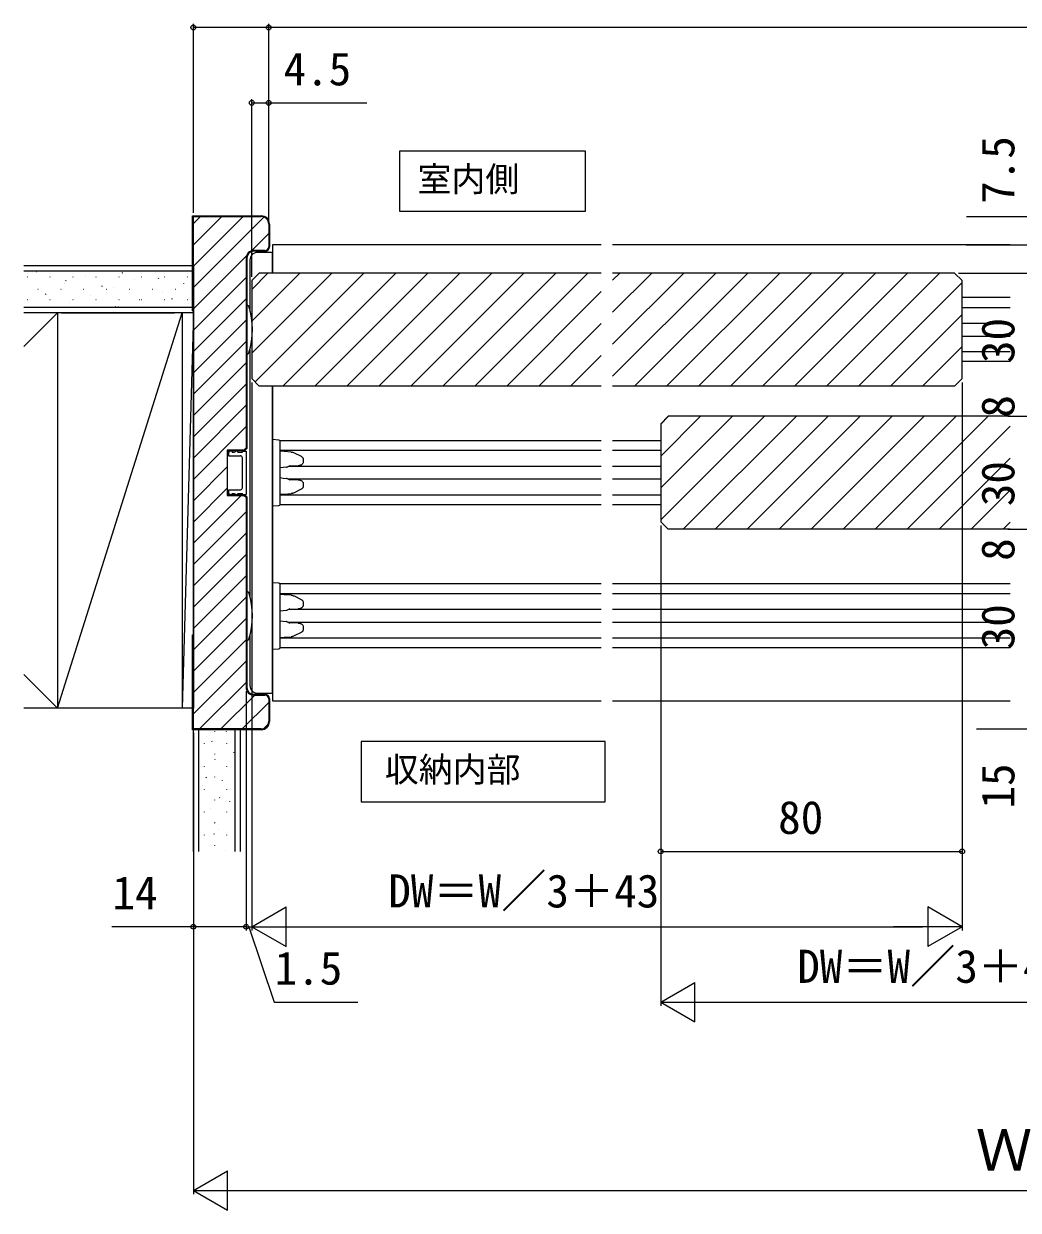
# Model space of a CAD drawing. Units: millimetres, scale not verified. Extents: x -525 to 525, y -783 to 779.
# Drawn here: x -81.5 to 182.4, y 182.5 to 497.5 of the extents above; entities that cross this region are included whole.
import ezdxf
from ezdxf.enums import TextEntityAlignment as Align

# ---------------------------------------------------------------- set-up
doc = ezdxf.new("R2010")
doc.units = ezdxf.units.MM
doc.header["$LTSCALE"] = 4
for name, color, linetype in [('0-2_USER1', 3, 'Continuous'), ('0-4_YKK_12', 2, 'Continuous'), ('0-5_YKK_13', 4, 'Continuous'), ('0-7_YKK_D', 6, 'Continuous'), ('0-9_YSS_K', 3, 'Continuous'), ('0-A_YSS_KE', 3, 'Continuous')]:
    doc.layers.add(name, color=color, linetype=linetype)
doc.styles.add('ＭＳ ゴシック', font='')
doc.styles.get('ＭＳ ゴシック').set_extended_font_data('MS Gothic')

msp = doc.modelspace()

# ---------------------------------------------------------------- linework, layer by layer
at = {"layer": '0-2_USER1'}
for points in [[(67.533, 447.678), (67.533, 463.678), (18.239, 463.678), (18.239, 447.678)], [(72.772, 290.933), (72.772, 306.933), (8, 306.933), (8, 290.933)]]:
    msp.add_lwpolyline(points, close=True, dxfattribs=at)
at = {"layer": '0-4_YKK_12'}
for p, q in [((-15.5, 438.76), (-15.5, 431.26)), ((71.75, 438.76), (-15.5, 438.76)), ((180.25, 438.76), (74.75, 438.76)), ((-21, 429.26), (-19, 431.26)), ((-21, 426.953), (-16.694, 431.26)), ((-21, 418.468), (-8.208, 431.26)), ((-21, 409.983), (0.277, 431.26)), ((-21, 429.26), (-21, 403.26)), ((-20.119, 402.379), (8.762, 431.26)), ((71.75, 431.26), (-19, 431.26)), ((-12.752, 401.26), (17.248, 431.26)), ((-4.267, 401.26), (25.733, 431.26)), ((4.218, 401.26), (34.218, 431.26)), ((12.703, 401.26), (42.703, 431.26)), ((21.189, 401.26), (51.189, 431.26)), ((29.674, 401.26), (59.674, 431.26)), ((38.159, 401.26), (68.159, 431.26)), ((165.5, 431.26), (74.75, 431.26)), ((74.75, 429.365), (76.645, 431.26)), ((74.75, 420.88), (85.13, 431.26)), ((74.75, 412.395), (93.615, 431.26)), ((74.75, 403.909), (102.1, 431.26)), ((80.586, 401.26), (110.586, 431.26)), ((89.071, 401.26), (119.071, 431.26)), ((97.556, 401.26), (127.556, 431.26)), ((106.042, 401.26), (136.042, 431.26)), ((114.527, 401.26), (144.527, 431.26)), ((123.012, 401.26), (153.012, 431.26)), ((131.497, 401.26), (161.497, 431.26)), ((139.983, 401.26), (167.5, 428.777)), ((165.5, 431.26), (167.5, 429.26)), ((167.5, 403.26), (167.5, 429.26)), ((46.645, 401.26), (71.75, 426.365)), ((180.25, 424.76), (167.5, 424.76)), ((167.5, 422.16), (180.25, 422.16)), ((148.468, 401.26), (167.5, 420.292)), ((55.13, 401.26), (71.75, 417.88)), ((167.5, 417.96), (180.25, 417.96)), ((167.5, 414.56), (180.25, 414.56)), ((156.953, 401.26), (167.5, 411.807)), ((180.25, 410.36), (167.5, 410.36)), ((63.615, 401.26), (71.75, 409.395)), ((180.25, 407.76), (167.5, 407.76)), ((-19, 401.26), (-21, 403.26)), ((165.438, 401.26), (167.5, 403.321)), ((165.5, 401.26), (167.5, 403.26)), ((71.75, 401.26), (-19, 401.26)), ((-15.5, 401.26), (-15.5, 317.76)), ((165.5, 401.26), (74.75, 401.26)), ((87.5, 391.26), (89.5, 393.26)), ((87.5, 391.204), (89.556, 393.26)), ((87.5, 382.718), (98.042, 393.26)), ((87.5, 374.233), (106.527, 393.26)), ((87.5, 365.748), (115.012, 393.26)), ((87.5, 391.26), (87.5, 365.26)), ((180.25, 393.26), (89.5, 393.26)), ((93.497, 363.26), (123.497, 393.26)), ((101.983, 363.26), (131.983, 393.26)), ((110.468, 363.26), (140.468, 393.26)), ((118.953, 363.26), (148.953, 393.26)), ((127.438, 363.26), (157.438, 393.26)), ((135.924, 363.26), (165.924, 393.26)), ((144.409, 363.26), (174.409, 393.26)), ((152.894, 363.26), (180.25, 390.615)), ((71.75, 386.76), (-13.519, 386.76)), ((87.5, 386.76), (74.75, 386.76)), ((71.75, 384.16), (-13.5, 384.16)), ((87.5, 384.16), (74.75, 384.16)), ((161.38, 363.26), (180.25, 382.13)), ((71.75, 379.96), (-11.286, 379.96)), ((87.5, 379.96), (74.75, 379.96)), ((71.75, 376.56), (-11.286, 376.56)), ((87.5, 376.56), (74.75, 376.56)), ((71.75, 372.36), (-13.5, 372.36)), ((87.5, 372.36), (74.75, 372.36)), ((169.865, 363.26), (180.25, 373.645)), ((71.75, 369.76), (-13.519, 369.76)), ((87.5, 369.76), (74.75, 369.76)), ((89.5, 363.26), (87.5, 365.26)), ((180.25, 363.26), (89.5, 363.26)), ((178.35, 363.26), (180.25, 365.16)), ((71.75, 348.76), (-13.519, 348.76)), ((180.25, 348.76), (74.75, 348.76)), ((71.75, 346.16), (-13.5, 346.16)), ((180.25, 346.16), (74.75, 346.16)), ((71.75, 341.96), (-11.286, 341.96)), ((180.25, 341.96), (74.75, 341.96)), ((71.75, 338.56), (-11.286, 338.56)), ((180.25, 338.56), (74.75, 338.56)), ((71.75, 334.36), (-13.5, 334.36)), ((180.25, 334.36), (74.75, 334.36)), ((71.75, 331.76), (-13.519, 331.76)), ((180.25, 331.76), (74.75, 331.76)), ((-15.5, 317.76), (71.75, 317.76)), ((74.75, 317.76), (180.25, 317.76))]:
    msp.add_line(p, q, dxfattribs=at)
at = {"layer": '0-5_YKK_13'}
for p, q in [((-21.5, 434.76), (-21.5, 421.634)), ((-15.8, 436.76), (-19.5, 436.76)), ((-15.5, 431.26), (-15.5, 436.46)), ((-22.3, 422.66), (-22.02, 422.66)), ((-22.3, 422.66), (-22.3, 409.86)), ((-22.02, 409.86), (-22.3, 409.86)), ((-21.5, 410.886), (-21.5, 345.634)), ((-15.5, 320.06), (-15.5, 401.26)), ((-27.2, 383.76), (-26.2, 384.26)), ((-26.2, 383.76), (-26.2, 384.26)), ((-25.7, 383.76), (-24.7, 384.26)), ((-24.7, 383.76), (-24.7, 384.26)), ((-13.5, 385.956), (-13.5, 386.655)), ((-13.5, 370.563), (-13.5, 385.956)), ((-27.2, 383.76), (-27.2, 382.76)), ((-27.2, 382.76), (-24, 382.76)), ((-26.2, 383.76), (-25.7, 383.76)), ((-24.7, 383.76), (-23.5, 383.76)), ((-23.5, 384.01), (-22.5, 384.01)), ((-23.5, 383.76), (-23.5, 384.01)), ((-23.5, 374.26), (-23.5, 382.26)), ((-22.5, 384.01), (-22.5, 372.51)), ((-12.37, 383.891), (-13.5, 383.96)), ((-10.543, 383.779), (-12.37, 383.891)), ((-9.755, 383.571), (-7.92, 382.635)), ((-7.338, 381.798), (-7.338, 381.162)), ((-10.873, 380.106), (-8.648, 380.144)), ((-8.648, 376.375), (-10.871, 376.414)), ((-7.338, 375.357), (-7.338, 374.721)), ((-27.2, 373.76), (-24, 373.76)), ((-27.2, 373.76), (-27.2, 372.76)), ((-27.2, 372.76), (-26.2, 372.26)), ((-26.2, 372.26), (-26.2, 372.76)), ((-26.2, 372.76), (-25.7, 372.76)), ((-25.7, 372.76), (-24.7, 372.26)), ((-24.7, 372.26), (-24.7, 372.76)), ((-24.7, 372.76), (-23.5, 372.76)), ((-23.5, 372.51), (-23.5, 372.76)), ((-23.5, 372.51), (-22.5, 372.51)), ((-13.5, 372.56), (-12.37, 372.629)), ((-12.37, 372.629), (-10.543, 372.741)), ((-7.92, 373.884), (-9.755, 372.948)), ((-15.5, 370.458), (-15.5, 369.46)), ((-15.5, 369.46), (-13.782, 369.565)), ((-13.5, 369.864), (-13.5, 370.563)), ((-22.3, 346.66), (-22.02, 346.66)), ((-22.3, 346.66), (-22.3, 333.86)), ((-13.5, 347.956), (-13.5, 348.655)), ((-13.5, 332.563), (-13.5, 347.956)), ((-12.37, 345.891), (-13.5, 345.96)), ((-10.543, 345.779), (-12.37, 345.891)), ((-9.755, 345.571), (-7.92, 344.635)), ((-7.338, 343.798), (-7.338, 343.162)), ((-10.873, 342.106), (-8.648, 342.144)), ((-8.648, 338.375), (-10.871, 338.414)), ((-7.338, 337.357), (-7.338, 336.721)), ((-22.02, 333.86), (-22.3, 333.86)), ((-21.5, 334.886), (-21.5, 321.759)), ((-13.5, 334.56), (-12.37, 334.629)), ((-12.37, 334.629), (-10.543, 334.741)), ((-7.92, 335.884), (-9.755, 334.948)), ((-15.5, 332.458), (-15.5, 331.46)), ((-15.5, 331.46), (-13.782, 331.565)), ((-13.5, 331.864), (-13.5, 332.563)), ((-19.5, 319.76), (-15.8, 319.76))]:
    msp.add_line(p, q, dxfattribs=at)
for points in [[(-13.782, 386.955), (-15.5, 387.06), (-15.5, 386.062), (-15.5, 383.753), (-15.5, 372.767), (-15.5, 370.458)], [(-10.543, 383.779), (-10.382, 383.763), (-10.221, 383.735), (-10.063, 383.694), (-9.907, 383.64), (-9.755, 383.571)], [(-7.338, 381.162), (-7.35, 381.022), (-7.387, 380.886), (-7.445, 380.76), (-7.521, 380.646), (-7.61, 380.545), (-7.708, 380.457), (-7.815, 380.382), (-7.926, 380.318), (-8.042, 380.265), (-8.16, 380.223), (-8.281, 380.19), (-8.402, 380.166), (-8.525, 380.151), (-8.648, 380.144)], [(-7.92, 382.635), (-7.821, 382.58), (-7.727, 382.515), (-7.638, 382.441), (-7.556, 382.356), (-7.483, 382.261), (-7.422, 382.156), (-7.376, 382.042), (-7.347, 381.922), (-7.338, 381.798)], [(-11.759, 379.748), (-12.629, 379.65), (-13.499, 379.544)], [(-10.863, 380.109), (-11.063, 380.045), (-11.261, 379.97), (-11.455, 379.884), (-11.645, 379.785)], [(-13.5, 376.976), (-12.63, 376.87), (-11.759, 376.772)], [(-11.645, 376.734), (-11.455, 376.635), (-11.261, 376.549), (-11.063, 376.474), (-10.863, 376.411)], [(-8.648, 376.375), (-8.516, 376.368), (-8.384, 376.351), (-8.253, 376.323), (-8.124, 376.285), (-7.997, 376.235), (-7.874, 376.174), (-7.757, 376.099), (-7.647, 376.01), (-7.547, 375.906), (-7.461, 375.787), (-7.395, 375.653), (-7.352, 375.509), (-7.338, 375.357)], [(-9.755, 372.948), (-9.907, 372.88), (-10.063, 372.826), (-10.221, 372.785), (-10.382, 372.757), (-10.543, 372.741)], [(-7.338, 374.721), (-7.347, 374.597), (-7.376, 374.477), (-7.422, 374.363), (-7.483, 374.258), (-7.556, 374.163), (-7.638, 374.079), (-7.727, 374.004), (-7.821, 373.94), (-7.92, 373.884)], [(-13.782, 348.955), (-15.5, 349.06), (-15.5, 348.062), (-15.5, 345.753), (-15.5, 334.767), (-15.5, 332.458)], [(-10.543, 345.779), (-10.382, 345.763), (-10.221, 345.735), (-10.063, 345.694), (-9.907, 345.64), (-9.755, 345.571)], [(-7.92, 344.635), (-7.821, 344.58), (-7.727, 344.515), (-7.638, 344.441), (-7.556, 344.356), (-7.483, 344.261), (-7.422, 344.156), (-7.376, 344.042), (-7.347, 343.922), (-7.338, 343.798)], [(-11.759, 341.748), (-12.629, 341.65), (-13.499, 341.544)], [(-10.863, 342.109), (-11.063, 342.045), (-11.261, 341.97), (-11.455, 341.884), (-11.645, 341.785)], [(-7.338, 343.162), (-7.35, 343.022), (-7.387, 342.886), (-7.445, 342.76), (-7.521, 342.646), (-7.61, 342.545), (-7.708, 342.457), (-7.815, 342.382), (-7.926, 342.318), (-8.042, 342.265), (-8.16, 342.223), (-8.281, 342.19), (-8.402, 342.166), (-8.525, 342.151), (-8.648, 342.144)], [(-13.5, 338.976), (-12.63, 338.87), (-11.759, 338.772)], [(-11.645, 338.734), (-11.455, 338.635), (-11.261, 338.549), (-11.063, 338.474), (-10.863, 338.411)], [(-8.648, 338.375), (-8.516, 338.368), (-8.384, 338.351), (-8.253, 338.323), (-8.124, 338.285), (-7.997, 338.235), (-7.874, 338.174), (-7.757, 338.099), (-7.647, 338.01), (-7.547, 337.906), (-7.461, 337.787), (-7.395, 337.653), (-7.352, 337.509), (-7.338, 337.357)], [(-9.755, 334.948), (-9.907, 334.88), (-10.063, 334.826), (-10.221, 334.785), (-10.382, 334.757), (-10.543, 334.741)], [(-7.338, 336.721), (-7.347, 336.597), (-7.376, 336.477), (-7.422, 336.363), (-7.483, 336.258), (-7.556, 336.163), (-7.638, 336.079), (-7.727, 336.004), (-7.821, 335.94), (-7.92, 335.884)]]:
    msp.add_lwpolyline(points, dxfattribs=at)
for centre, radius, start, end in [((-22.02, 422.36), 0.3, 17.1558, 90), ((-41.78, 416.26), 20.98, 342.8442, 17.1558), ((-22.02, 410.16), 0.3, 270, 342.8442), ((-13.8, 386.655), 0.3, 0, 86.5), ((-24, 382.26), 0.5, 0, 90), ((-11.792, 380.047), 0.3, 276.36916, 299.27728), ((-11.792, 376.473), 0.3, 60.72272, 83.63084), ((-24, 374.26), 0.5, 270, 0), ((-13.8, 369.864), 0.3, 273.5, 0), ((-22.02, 346.36), 0.3, 17.1558, 90), ((-41.78, 340.26), 20.98, 342.8442, 17.1558), ((-13.8, 348.655), 0.3, 0, 86.5), ((-11.792, 342.047), 0.3, 276.36916, 299.27728), ((-11.792, 338.473), 0.3, 60.72272, 83.63084), ((-22.02, 334.16), 0.3, 270, 342.8442), ((-13.8, 331.864), 0.3, 273.5, 0)]:
    msp.add_arc(centre, radius, start, end, dxfattribs=at)
for centre, major_axis in [((-19.5, 434.759), (1.415, -1.415)), ((-15.8, 436.46), (-0.212, -0.212)), ((-19.5, 321.76), (1.415, 1.415)), ((-15.8, 320.06), (-0.212, 0.212))]:
    msp.add_ellipse(centre, major_axis=major_axis, ratio=0.999695, start_param=2.3563468, end_param=3.9268385, dxfattribs=at)
at = {"layer": '0-7_YKK_D'}
for p, q in [((-36.5, 447.26), (-36.5, 497.46)), ((-16.5, 496.46), (-36.5, 496.46)), ((-16.5, 445.26), (-16.5, 497.46)), ((-16.5, 445.26), (-16.5, 497.46)), ((196, 496.46), (-16.5, 496.46)), ((-21, 430.26), (-21, 477.46)), ((-16.5, 445.26), (-16.5, 477.46)), ((168.608, 446.26), (187, 446.26)), ((168.557, 438.76), (187, 438.76)), ((172.574, 438.76), (187, 438.76)), ((166.5, 431.26), (187, 431.26)), ((-21, 402.26), (-21, 256.76)), ((-21, 402.26), (-21, 256.76)), ((167.5, 402.26), (167.5, 276.76)), ((167.5, 402.26), (167.5, 256.76)), ((179.604, 393.26), (187, 393.26)), ((87.5, 364.26), (87.5, 276.76)), ((87.5, 364.26), (87.5, 236.76)), ((179.604, 363.26), (187, 363.26)), ((-22.5, 320.26), (-22.5, 256.76)), ((-22.5, 320.26), (-22.5, 256.76)), ((-36.5, 309.26), (-36.5, 256.76)), ((-36.5, 309.26), (-36.5, 186.76)), ((171.334, 310.26), (187, 310.26)), ((87.5, 277.76), (167.5, 277.76)), ((-21, 257.76), (-11.907, 263.01)), ((-11.907, 252.51), (-11.907, 263.01)), ((167.5, 257.76), (158.407, 263.01)), ((158.407, 263.01), (158.407, 252.51)), ((-22.5, 257.76), (-25.05, 257.76)), ((-22.5, 257.76), (-21, 257.76)), ((-22.5, 257.76), (-21, 257.76)), ((-21, 257.76), (-18.45, 257.76)), ((-21, 257.76), (-11.907, 252.51)), ((-21, 257.76), (-2.813, 257.76)), ((-10.5, 257.76), (157, 257.76)), ((167.5, 257.76), (149.313, 257.76)), ((167.5, 257.76), (158.407, 252.51)), ((87.5, 237.76), (96.593, 243.01)), ((96.593, 232.51), (96.593, 243.01)), ((87.5, 237.76), (96.593, 232.51)), ((87.5, 237.76), (105.687, 237.76)), ((98, 237.76), (265.5, 237.76)), ((-36.5, 187.76), (-27.407, 193.01)), ((-27.407, 182.51), (-27.407, 193.01)), ((-36.5, 187.76), (-27.407, 182.51)), ((-36.5, 187.76), (-18.313, 187.76)), ((-26, 187.76), (389.5, 187.76))]:
    msp.add_line(p, q, dxfattribs=at)
for points in [[(-21, 476.46), (-16.5, 476.46), (9.55, 476.46)], [(-22.5, 257.76), (-36.5, 257.76), (-58.118, 257.76)], [(-21.75, 257.76), (-15.092, 237.76), (7.181, 237.76)]]:
    msp.add_lwpolyline(points, dxfattribs=at)
for centre in [(-36.5, 496.46), (-16.5, 496.46), (-16.5, 496.46), (-21, 476.46), (-16.5, 476.46), (87.5, 277.76), (167.5, 277.76), (-36.5, 257.76), (-22.5, 257.76), (-22.5, 257.76)]:
    msp.add_circle(centre, 0.637, dxfattribs=at)
at = {"layer": '0-9_YSS_K'}
for p, q in [((-36.5, 444.396), (-34.636, 446.26)), ((-36.5, 438.739), (-28.979, 446.26)), ((-36.5, 433.082), (-23.322, 446.26)), ((-36.5, 427.425), (-17.794, 446.131)), ((-21.101, 437.167), (-16.5, 441.768)), ((-36.5, 421.768), (-22.407, 435.861)), ((-36.5, 431.76), (-81.5, 431.76)), ((-78.072, 431.673), (-78.053, 431.68)), ((-80.625, 430.269), (-80.525, 430.269)), ((-74.545, 430.269), (-74.445, 430.269)), ((-70.634, 428.625), (-70.615, 428.632)), ((-70.368, 429.259), (-70.201, 429.369)), ((-68.465, 430.269), (-68.365, 430.269)), ((-65.053, 430.601), (-65.034, 430.608)), ((-62.385, 430.269), (-62.285, 430.269)), ((-56.305, 430.269), (-56.205, 430.269)), ((-55.384, 431.341), (-55.217, 431.451)), ((-52.035, 429.529), (-52.016, 429.536)), ((-50.225, 430.269), (-50.125, 430.269)), ((-46.549, 431.472), (-46.53, 431.479)), ((-45.779, 429.863), (-45.612, 429.973)), ((-44.145, 430.269), (-44.045, 430.269)), ((-39.016, 428.458), (-38.997, 428.464)), ((-38.065, 430.269), (-37.965, 430.269)), ((-36.5, 416.112), (-22.5, 430.112)), ((-77.775, 427.039), (-77.675, 427.039)), ((-76.874, 426.415), (-76.855, 426.422)), ((-75.746, 425.699), (-75.58, 425.809)), ((-71.695, 427.039), (-71.595, 427.039)), ((-65.615, 427.039), (-65.515, 427.039)), ((-63.855, 425.343), (-63.837, 425.35)), ((-60.762, 427.781), (-60.596, 427.891)), ((-59.535, 427.039), (-59.435, 427.039)), ((-57.615, 427.553), (-57.596, 427.56)), ((-53.455, 427.039), (-53.355, 427.039)), ((-47.375, 427.039), (-47.275, 427.039)), ((-44.597, 426.481), (-44.578, 426.488)), ((-41.295, 427.039), (-41.195, 427.039)), ((-81.5, 422.26), (-36.5, 422.26)), ((-80.625, 424.289), (-80.525, 424.289)), ((-74.545, 424.289), (-74.445, 424.289)), ((-69.342, 423.401), (-69.323, 423.407)), ((-68.465, 424.289), (-68.365, 424.289)), ((-62.385, 424.289), (-62.285, 424.289)), ((-57.153, 422.334), (-56.986, 422.445)), ((-56.323, 422.329), (-56.304, 422.336)), ((-56.305, 424.289), (-56.205, 424.289)), ((-50.837, 424.272), (-50.818, 424.278)), ((-50.225, 424.289), (-50.125, 424.289)), ((-44.145, 424.289), (-44.045, 424.289)), ((-42.169, 424.416), (-42.002, 424.527)), ((-38.065, 424.289), (-37.965, 424.289)), ((-37.818, 423.2), (-37.8, 423.207)), ((-36.5, 410.455), (-22.5, 424.455)), ((-36.5, 420.76), (-81.5, 420.76)), ((-81.5, 411.76), (-72.5, 420.76)), ((-72.5, 420.76), (-72.5, 315.76)), ((-72.5, 315.76), (-39.5, 420.76)), ((-71.5, 420.76), (-41.5, 420.76)), ((-39.5, 420.76), (-39.5, 315.76)), ((-36.5, 420.76), (-39.5, 315.76)), ((-36.5, 420.76), (-36.5, 315.76)), ((-36.5, 404.798), (-22.5, 418.798)), ((-36.5, 399.141), (-22.5, 413.141)), ((-36.5, 393.484), (-22.5, 407.484)), ((-36.5, 387.827), (-22.5, 401.827)), ((-36.5, 382.17), (-22.5, 396.17)), ((-36.5, 376.514), (-22.5, 390.514)), ((-23.097, 384.26), (-22.5, 384.857)), ((-36.5, 370.857), (-27.5, 379.857)), ((-36.5, 365.2), (-27.5, 374.2)), ((-36.5, 359.543), (-23.783, 372.26)), ((-36.5, 353.886), (-22.5, 367.886)), ((-36.5, 348.229), (-22.5, 362.229)), ((-36.5, 342.573), (-22.5, 356.573)), ((-36.5, 336.916), (-22.5, 350.916)), ((-36.5, 331.259), (-22.5, 345.259)), ((-36.5, 325.602), (-22.5, 339.602)), ((-36.5, 319.945), (-22.5, 333.945)), ((-36.5, 314.288), (-22.5, 328.288)), ((-81.5, 324.76), (-72.5, 315.76)), ((-34.872, 310.26), (-22.5, 322.631)), ((-29.215, 310.26), (-20.215, 319.26)), ((-36.5, 315.76), (-81.5, 315.76)), ((-41.5, 315.76), (-71.5, 315.76)), ((-23.558, 310.26), (-16.5, 317.318)), ((-36.5, 277.76), (-36.5, 310.26)), ((-35, 277.76), (-35, 310.26)), ((-30.901, 309.715), (-30.901, 309.615)), ((-27.758, 309.563), (-27.751, 309.544)), ((-25.5, 310.26), (-25.5, 277.76)), ((-17.759, 310.402), (-16.642, 311.518)), ((-33.651, 306.485), (-33.651, 306.385)), ((-33.015, 308.365), (-33.009, 308.346)), ((-31.668, 307.093), (-31.558, 306.926)), ((-27.671, 306.485), (-27.671, 306.385)), ((-30.901, 303.635), (-30.901, 303.535)), ((-25.815, 304.076), (-25.808, 304.058)), ((-33.651, 300.405), (-33.651, 300.305)), ((-30.806, 302.124), (-30.799, 302.106)), ((-27.671, 300.405), (-27.671, 300.305)), ((-33.146, 297.487), (-33.036, 297.321)), ((-30.901, 297.555), (-30.901, 297.455)), ((-28.829, 296.544), (-28.823, 296.525)), ((-34.087, 295.346), (-34.08, 295.327)), ((-33.651, 294.325), (-33.651, 294.225)), ((-27.671, 294.325), (-27.671, 294.225)), ((-30.901, 291.475), (-30.901, 291.375)), ((-29.586, 292.109), (-29.476, 291.942)), ((-26.887, 291.058), (-26.88, 291.039)), ((-33.651, 288.245), (-33.651, 288.145)), ((-31.877, 289.106), (-31.871, 289.087)), ((-27.671, 288.245), (-27.671, 288.145)), ((-30.901, 285.395), (-30.901, 285.295)), ((-29.901, 283.526), (-29.895, 283.507)), ((-33.651, 282.165), (-33.651, 282.065)), ((-31.064, 282.504), (-30.954, 282.337)), ((-27.671, 282.165), (-27.671, 282.065)), ((-30.901, 279.315), (-30.901, 279.215)), ((-27.958, 278.039), (-27.952, 278.021))]:
    msp.add_line(p, q, dxfattribs=at)
for points in [[(-81.5, 433.26), (-36.5, 433.26), (-36.5, 420.76)], [(-24, 277.76), (-24, 310.26), (-36.5, 310.26)]]:
    msp.add_lwpolyline(points, dxfattribs=at)
at = {"layer": '0-A_YSS_KE'}
for p, q in [((-16.5, 444.26), (-16.5, 438.26)), ((-16.3, 444.26), (-16.3, 438.26)), ((-17.5, 437.26), (-20.5, 437.26)), ((-17.5, 437.06), (-20.5, 437.06)), ((-36.7, 421.26), (-36.5, 421.26)), ((-27.3, 383.26), (-27.5, 383.26)), ((-27.3, 373.26), (-27.5, 373.26)), ((-36.7, 335.26), (-36.5, 335.26)), ((-20.5, 319.46), (-17.5, 319.46)), ((-20.5, 319.26), (-17.5, 319.26)), ((-16.5, 318.26), (-16.5, 312.26)), ((-16.3, 318.26), (-16.3, 312.26))]:
    msp.add_line(p, q, dxfattribs=at)
for points in [[(-36.7, 421.26), (-36.7, 446.46), (-18.5, 446.46)], [(-18.5, 310.26), (-36.5, 310.26), (-36.5, 335.26), (-36.5, 421.26), (-36.5, 446.26), (-18.5, 446.26)], [(-22.5, 435.26), (-22.5, 384.76), (-23, 384.26), (-27.5, 384.26), (-27.5, 383.26), (-27.5, 373.26), (-27.5, 372.26), (-23, 372.26), (-22.5, 371.76), (-22.5, 321.26)], [(-22.3, 435.26), (-22.3, 384.677), (-22.917, 384.06), (-27.3, 384.06), (-27.3, 383.26)], [(-27.3, 373.26), (-27.3, 372.46), (-22.917, 372.46), (-22.3, 371.843), (-22.3, 321.26)], [(-18.5, 310.06), (-36.7, 310.06), (-36.7, 335.26)]]:
    msp.add_lwpolyline(points, dxfattribs=at)
for centre, radius, start, end in [((-18.5, 444.26), 2.2, 0, 90), ((-18.5, 444.26), 2, 0, 90), ((-17.5, 438.26), 1, 270, 0), ((-17.5, 438.26), 1.2, 270, 0), ((-20.5, 435.26), 2, 90, 180), ((-20.5, 435.26), 1.8, 90, 180), ((-20.5, 321.26), 2, 180, 270), ((-20.5, 321.26), 1.8, 180, 270), ((-17.5, 318.26), 1.2, 0, 90), ((-17.5, 318.26), 1, 0, 90), ((-18.5, 312.26), 2, 270, 0), ((-18.5, 312.26), 2.2, 270, 0)]:
    msp.add_arc(centre, radius, start, end, dxfattribs=at)

# ---------------------------------------------------------------- texts
at = {"layer": '0-2_USER1', "style": 'ＭＳ ゴシック'}
for s, p in [('室内側', (22.974, 450.948)), ('収納内部', (14.306, 294.229))]:
    msp.add_text(s, height=6.598, dxfattribs=at).set_placement(p, align=Align.BOTTOM_LEFT)
at = {"layer": '0-7_YKK_D', "style": 'ＭＳ ゴシック'}
for s, height, p in [('4.5', 8.798, (-12.564, 478.46)), ('80', 8.798, (118.67, 279.76)), ('14', 8.798, (-57.959, 259.76)), ('DW＝W／3＋43', 8.798, (15.227, 260.237)), ('DW＝W／3＋43', 8.798, (123.727, 240.237)), ('1.5', 8.798, (-14.933, 239.76)), ('Ｗ', 11, (171.097, 189.76))]:
    msp.add_text(s, height=height, dxfattribs=at).set_placement(p, align=Align.BOTTOM_LEFT)
for s, p in [('7.5', (184, 449.651)), ('30', (184, 407.396)), ('8', (184, 392.896)), ('30', (184, 369.396)), ('8', (184, 354.896)), ('30', (184, 331.396)), ('15', (184, 289.142))]:
    msp.add_text(s, height=8.798, rotation=90, dxfattribs=at).set_placement(p, align=Align.BOTTOM_LEFT)

doc.saveas('drawing.dxf')
